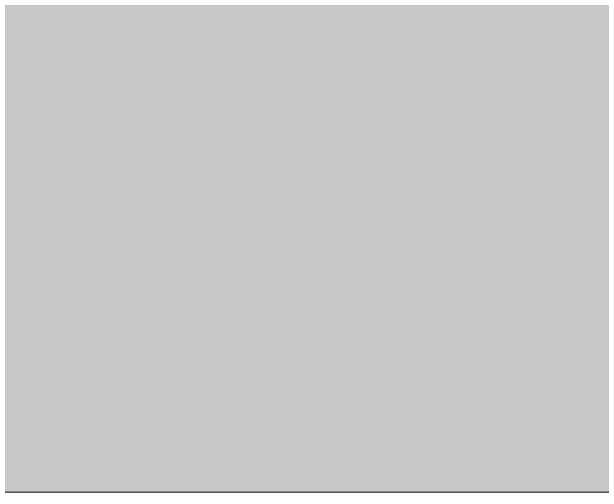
# Model space of a CAD drawing. Header units: metres. Extents: x -45 to 1930, y -347 to 488.
# Drawn here: x 119.286 to 122.417, y -257.266 to -254.719 of the extents above; entities that cross this region are included whole.
import ezdxf

# ---------------------------------------------------------------- set-up
doc = ezdxf.new("R2010")
doc.units = ezdxf.units.M
doc.layers.add('FLOATINGWINDOWS', color=2, linetype='Continuous', plot=False)
doc.layers.add('SRAFY', color=3, linetype='Continuous')

msp = doc.modelspace()

# ---------------------------------------------------------------- hatches: boundary and pattern name
at = {"layer": 'SRAFY', "linetype": 'Continuous', "lineweight": 0}
msp.add_hatch(color=251, dxfattribs=at).paths.add_polyline_path([(91.814433, -253.627021), (91.814433, -257.26569), (216.03018, -257.26569), (216.03018, -245.101004), (214.509782, -246.101004), (209.897095, -247.291004), (168.294923, -251.256004), (156.947883, -251.556004), (141.950195, -252.96392), (138.549188, -252.96392), (135.214086, -253.17352), (127.549188, -253.915358), (127.249188, -253.940827), (118.731597, -254.66392), (110.210178, -254.66392), (110.210178, -254.81392), (104.210178, -254.81392), (104.210178, -254.66392), (103.170297, -254.66392), (100.660283, -253.627021)])

# ---------------------------------------------------------------- linework, layer by layer
at = {"layer": 'FLOATINGWINDOWS', "linetype": 'Continuous', "lineweight": 0, "flags": 128}
msp.add_lwpolyline([(91.814433, -253.627021), (91.814433, -257.26569), (216.03018, -257.26569), (216.03018, -245.101004), (214.509782, -246.101004), (209.897095, -247.291004), (168.294923, -251.256004), (156.947883, -251.556004), (141.950195, -252.96392), (138.549188, -252.96392), (135.214086, -253.17352), (135.214086, -253.17352), (127.549188, -253.915358), (127.249188, -253.940827), (118.731597, -254.66392), (110.210178, -254.66392), (110.210178, -254.81392), (104.210178, -254.81392), (104.210178, -254.66392), (103.170297, -254.66392), (100.660283, -253.627021)], close=True, dxfattribs=at)
at = {"layer": 'SRAFY', "linetype": 'Continuous', "lineweight": 0}
msp.add_line((91.814433, -257.26569), (138.549188, -257.26569), dxfattribs=at)

doc.saveas('drawing.dxf')
